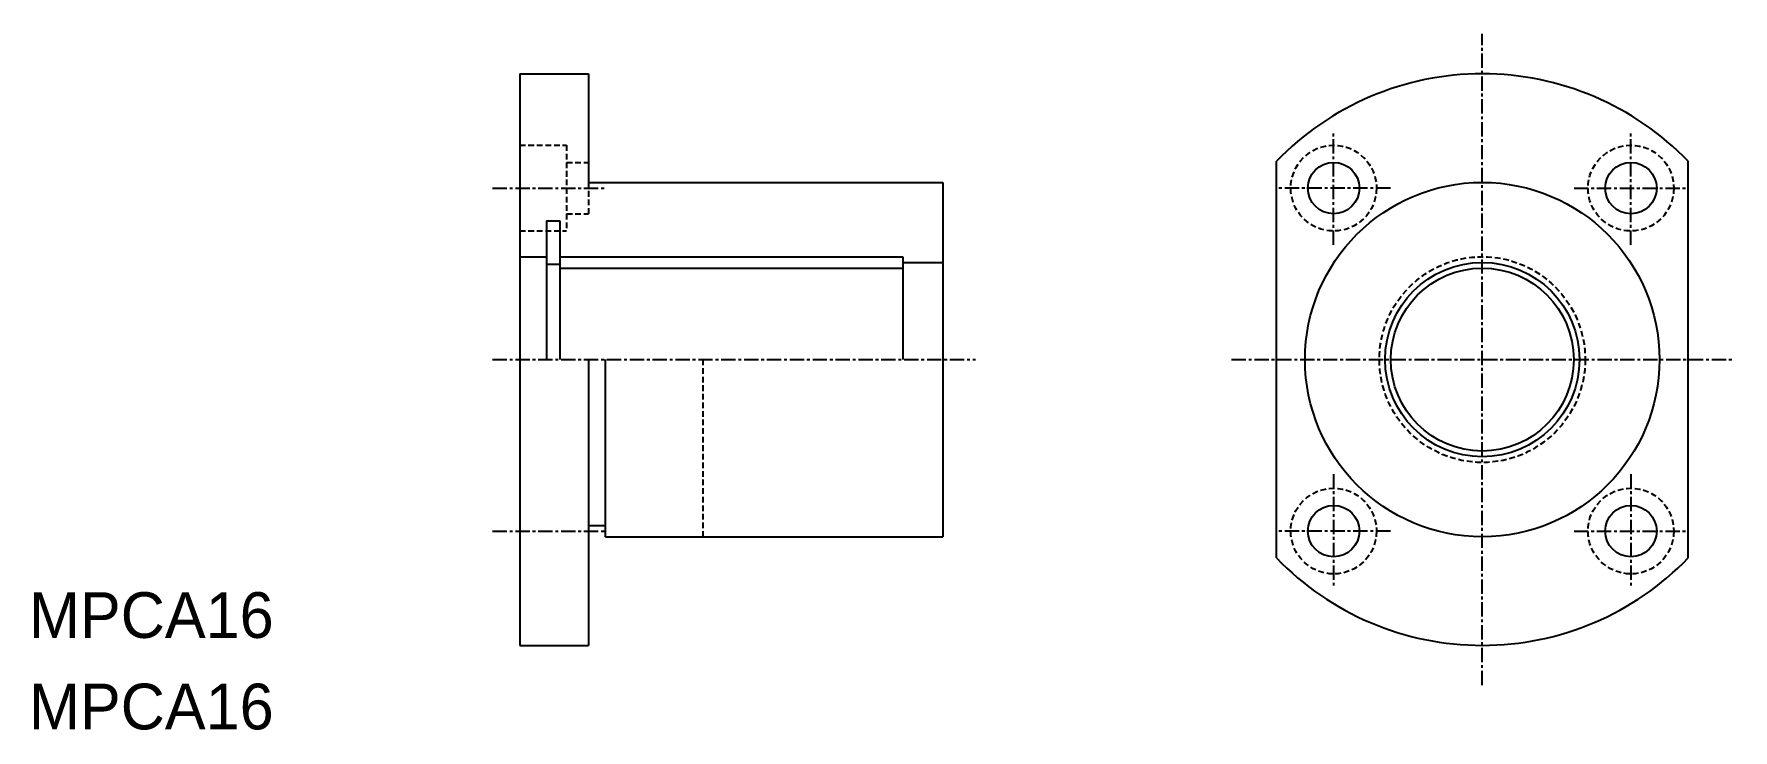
# Model space of a CAD drawing. Extents: x 10 to 159, y 10 to 71.
import ezdxf

# ---------------------------------------------------------------- set-up
doc = ezdxf.new("R2010")
doc.units = 0
doc.linetypes.add('CENTER', pattern=[2, 1.25, -0.25, 0.25, -0.25])
doc.linetypes.add('DASHED', pattern=[0.75, 0.5, -0.25])
doc.layers.get('0').update_dxf_attribs({"linetype": 'CONTINUOUS'})
doc.layers.add('CENTER', color=1, linetype='CENTER')

msp = doc.modelspace()

# ---------------------------------------------------------------- linework, layer by layer
at = {"color": 7, "linetype": 'CONTINUOUS'}
for p, q in [((52.92, 67.35), (52.92, 17.35)), ((52.92, 67.35), (58.92, 67.35)), ((58.92, 67.35), (58.92, 57.85)), ((119.1, 25), (119.1, 59.7)), ((155.1, 25), (155.1, 59.7)), ((58.92, 57.85), (89.92, 57.85)), ((89.92, 57.85), (89.92, 26.85)), ((55.27, 54.5), (55.27, 42.35)), ((55.27, 54.5), (56.42, 54.5)), ((56.42, 54.5), (56.42, 42.35)), ((52.92, 51.35), (55.27, 51.35)), ((55.27, 50.7), (56.42, 50.7)), ((56.42, 51.35), (86.42, 51.35)), ((86.42, 51.35), (86.42, 50.35)), ((86.42, 50.85), (89.92, 50.85)), ((56.42, 50.35), (86.42, 50.35)), ((86.42, 50.35), (86.42, 42.35)), ((58.92, 42.35), (58.92, 17.35)), ((60.42, 26.85), (60.42, 42.35)), ((58.92, 27.85), (60.42, 27.85)), ((60.42, 26.85), (89.92, 26.85)), ((52.92, 17.35), (58.92, 17.35))]:
    msp.add_line(p, q, dxfattribs=at)
at = {"color": 3, "linetype": 'DASHED'}
for p, q in [((52.92, 61.1), (57.02, 61.1)), ((57.02, 61.1), (57.02, 53.6)), ((57.02, 59.6), (58.92, 59.6)), ((58.92, 57.85), (58.92, 55.1)), ((57.02, 55.1), (58.92, 55.1)), ((52.92, 53.6), (57.02, 53.6)), ((68.92, 42.35), (68.92, 26.85))]:
    msp.add_line(p, q, dxfattribs=at)
for centre, radius in [((124.1, 57.35), 3.75), ((150.1, 57.35), 3.75), ((137.1, 42.35), 9), ((124.1, 27.35), 3.75), ((150.1, 27.35), 3.75)]:
    msp.add_circle(centre, radius, dxfattribs=at)
at = {"color": 7, "linetype": 'CONTINUOUS'}
for centre, radius in [((124.1, 57.35), 2.25), ((150.1, 57.35), 2.25), ((137.1, 42.35), 15.5), ((137.1, 42.35), 8.5), ((137.1, 42.35), 8), ((124.1, 27.35), 2.25), ((150.1, 27.35), 2.25)]:
    msp.add_circle(centre, radius, dxfattribs=at)
for start, end in [(43.9455, 136.0545), (223.9455, 316.0545)]:
    msp.add_arc((137.1, 42.35), 25, start, end, dxfattribs=at)
at = {"layer": 'CENTER', "color": 1, "linetype": 'CENTER'}
for p, q in [((137.1, 13.87), (137.1, 70.84)), ((124.1, 52.38), (124.1, 62.33)), ((150.1, 52.38), (150.1, 62.33)), ((50.54, 57.35), (60.49, 57.35)), ((129.07, 57.35), (119.12, 57.35)), ((145.12, 57.35), (155.07, 57.35)), ((50.54, 42.35), (92.78, 42.35)), ((115.17, 42.35), (159.03, 42.35)), ((124.1, 32.33), (124.1, 22.38)), ((150.1, 32.33), (150.1, 22.38)), ((50.54, 27.35), (60.49, 27.35)), ((129.07, 27.35), (119.12, 27.35)), ((145.12, 27.35), (155.07, 27.35))]:
    msp.add_line(p, q, dxfattribs=at)

# ---------------------------------------------------------------- texts
at = {"color": 7, "linetype": 'CONTINUOUS'}
for p in [(10, 18), (10, 10)]:
    msp.add_text('MPCA16', height=4, dxfattribs=at).set_placement(p)

doc.saveas('drawing.dxf')
